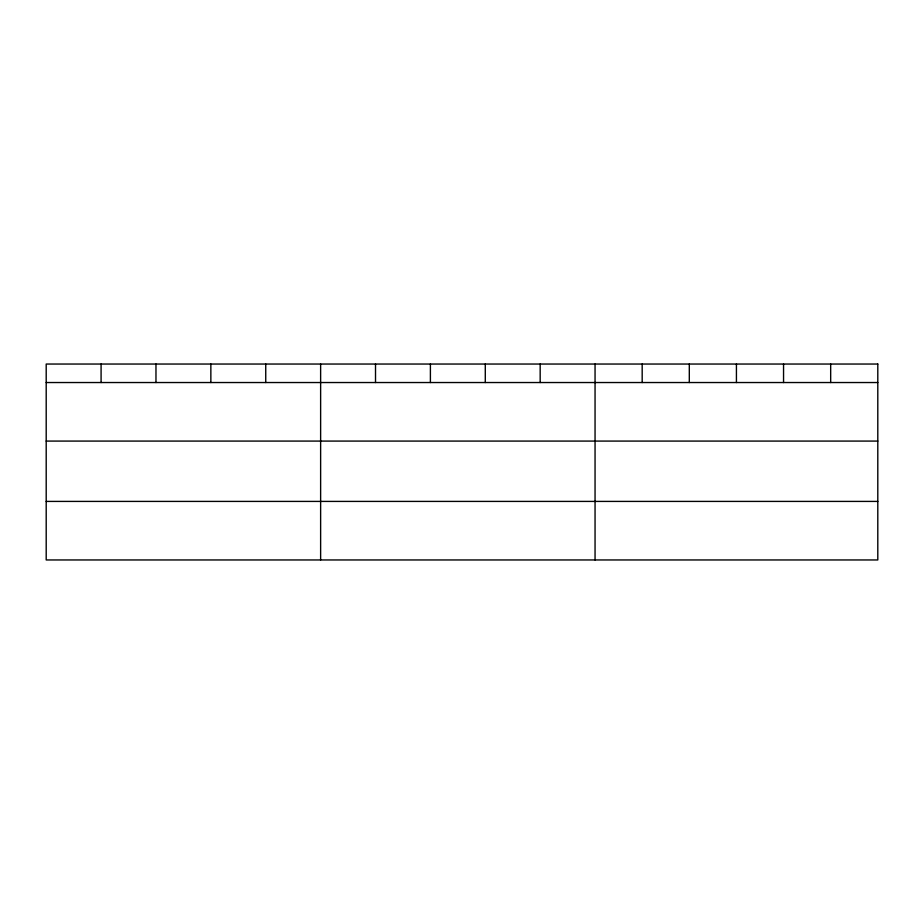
<?xml version="1.0" encoding="UTF-8"?>
<svg xmlns="http://www.w3.org/2000/svg" width="924" height="924" viewBox="0 0 924 924"><rect width="100%" height="100%" fill="white"/><g stroke="black" fill="none" stroke-linecap="round" stroke-linejoin="round"><path stroke-width="1.39" d="M46.2 382.536L877.8 382.536M46.2 441.083L877.8 441.083M46.2 501.409L877.8 501.409M830.676 364.044L830.676 382.536M783.552 364.044L783.552 382.536M736.428 364.044L736.428 382.536M689.304 364.044L689.304 382.536M642.18 364.044L642.18 382.536M595.056 364.044L595.056 559.956M540.17 364.044L540.17 382.536M485.285 364.044L485.285 382.536M430.399 364.044L430.399 382.536M375.514 364.044L375.514 382.536M320.628 364.044L320.628 559.956M265.742 364.044L265.742 382.536M210.857 364.044L210.857 382.536M155.971 364.044L155.971 382.536M101.086 364.044L101.086 382.536M877.8 364.044L46.2 364.044L46.2 559.956L877.8 559.956L877.8 364.044"/></g></svg>
